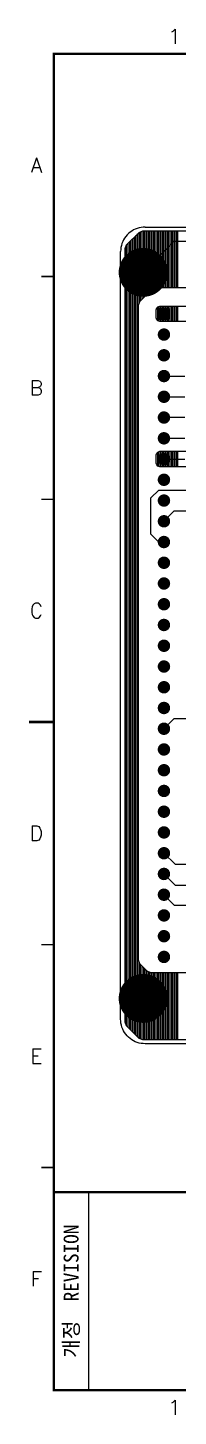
# Model space of a CAD drawing. Extents: x 295 to 953, y 10 to 290.
# Drawn here: x 486.7 to 517.1, y 9.8 to 290.2 of the extents above; entities that cross this region are included whole.
import ezdxf
from ezdxf.enums import TextEntityAlignment as Align

# ---------------------------------------------------------------- set-up
doc = ezdxf.new("R2010")
doc.units = 0
doc.header["$LTSCALE"] = 5
doc.header["$MEASUREMENT"] = 0
doc.linetypes.add('CENTER', pattern=[2, 1.25, -0.25, 0.25, -0.25])
doc.layers.get('0').update_dxf_attribs({"linetype": 'CONTINUOUS', "lineweight": 25})
doc.layers.add('2', color=2, linetype='CENTER', lineweight=13)
for name, color, linetype in [('DV-INT-A3_BOT', 7, 'CONTINUOUS'), ('SHEET', 3, 'CONTINUOUS'), ('문자', 4, 'CONTINUOUS'), ('테두리', 3, 'CONTINUOUS')]:
    doc.layers.add(name, color=color, linetype=linetype)
doc.styles.add('MARK', font='ARLRDBD.TTF')
doc.styles.get("Standard").update_dxf_attribs({"font": 'simplex.shx'})
doc.styles.add('굴림체', font='')
doc.styles.get('굴림체').set_extended_font_data('GulimChe')

# ---------------------------------------------------------------- blocks, each defined once
blk = doc.blocks.new('B')
at = {"layer": '문자'}
blk.add_hatch(color=256, dxfattribs=at).paths.add_polyline_path([(13.79, 10), (15.31, 6), (16.84, 10)])
at = {"color": 4, "const_width": 0.6}
blk.add_lwpolyline([(48.46, 10.32, 1), (49.06, 10.32, 1)], format="xyb", close=True, dxfattribs=at)
at = {"layer": '문자'}
for p, q in [((10.73, 2), (7.68, 10)), ((7.68, 10), (10.09, 10)), ((11.94, 5.16), (10.09, 10)), ((10.73, 10), (13.15, 10)), ((13.79, 2), (10.73, 10)), ((14.99, 5.16), (13.15, 10)), ((13.79, 10), (16.84, 10)), ((15.31, 6), (13.79, 10)), ((16.84, 10), (15.31, 6)), ((11.94, 5.16), (10.73, 2)), ((14.99, 5.16), (13.79, 2))]:
    blk.add_line(p, q, dxfattribs=at)
at = {"layer": '문자', "style": 'MARK', "oblique": 15}
blk.add_text('WOOJIN', height=6.5, dxfattribs=at).set_placement((36.4, 6), align=Align.MIDDLE_CENTER)
blk = doc.blocks.new('C')
blk.add_line((15, 285), (15, 285))
at = {"layer": '2'}
for p, q in [((252.83, 53.35), (252.83, 44.65)), ((269.53, 49), (248.48, 49))]:
    blk.add_line(p, q, dxfattribs=at)
at = {"layer": 'SHEET'}
for p, q in [((393.14, 60.3), (392.07, 56.28)), ((22, 55), (22, 15)), ((227, 55), (227, 15)), ((247, 55), (247, 22)), ((271, 55), (271, 15)), ((271, 55), (271, 15)), ((333, 55), (333, 15)), ((247, 48), (227, 48)), ((405, 45), (333, 45)), ((333, 43), (247, 43)), ((287, 43), (287, 15)), ((311, 43), (311, 15)), ((333, 36), (247, 36)), ((311, 29), (247, 29)), ((405, 29), (333, 29)), ((396, 29), (396, 15)), ((311, 22), (227, 22))]:
    blk.add_line(p, q, dxfattribs=at)
at = {"layer": 'SHEET', "color": 4}
for p, q in [((258.53, 50.9), (268.03, 51.85)), ((258.53, 50.9), (258.53, 47.1)), ((268.03, 51.85), (268.03, 46.15)), ((258.53, 47.1), (268.03, 46.15))]:
    blk.add_line(p, q, dxfattribs=at)
at = {"layer": 'SHEET'}
for points in [[(333, 55), (380.19, 55), (380.19, 63.49), (333, 63.49)], [(380.19, 55), (405, 55), (405, 63.49), (380.19, 63.49)]]:
    blk.add_lwpolyline(points, close=True, dxfattribs=at)
at = {"layer": 'SHEET', "color": 4}
for radius in [2.85, 1.9]:
    blk.add_circle((252.83, 49), radius, dxfattribs=at)
at = {"layer": 'SHEET'}
blk.add_circle((265.7, 39.32), 3.32, dxfattribs=at)
at = {"layer": '테두리'}
blk.add_line((405, 285), (405, 15), dxfattribs=at)
for points, const_width in [([(210, 290), (210, 285)], 0.5), ([(63.75, 287.5), (63.75, 285)], 0.3), ([(112.5, 287.5), (112.5, 285)], 0.3), ([(161.25, 287.5), (161.25, 285)], 0.3), ([(258.75, 287.5), (258.75, 285)], 0.3), ([(307.5, 287.5), (307.5, 285)], 0.3), ([(356.25, 287.5), (356.25, 285)], 0.3), ([(15, 285), (15, 15), (405, 15), (405, 285), (15, 285)], 0.5), ([(12.5, 240), (15, 240)], 0.3), ([(407.5, 240), (405, 240)], 0.3), ([(12.5, 195), (15, 195)], 0.3), ([(407.5, 195), (405, 195)], 0.3), ([(10, 150), (15, 150)], 0.5), ([(410, 150), (405, 150)], 0.5), ([(12.5, 105), (15, 105)], 0.3), ([(407.5, 105), (405, 105)], 0.3), ([(12.5, 60), (15, 60)], 0.3), ([(407.5, 60), (405, 60)], 0.3), ([(15, 55), (405, 55)], 0.5), ([(63.75, 12.5), (63.75, 15)], 0.3), ([(112.5, 12.5), (112.5, 15)], 0.3), ([(161.25, 12.5), (161.25, 15)], 0.3), ([(210, 10), (210, 15)], 0.5), ([(258.75, 12.5), (258.75, 15)], 0.3), ([(307.5, 12.5), (307.5, 15)], 0.3), ([(356.25, 12.5), (356.25, 15)], 0.3)]:
    blk.add_lwpolyline(points, dxfattribs=dict(at, const_width=const_width))
blk.add_blockref('B', (271, 43))
at = {"layer": '문자'}
for s, p in [('1', (39.38, 288.5)), ('2', (88.12, 288.5)), ('3', (136.88, 288.5)), ('4', (185.62, 288.5)), ('5', (234.38, 288.5)), ('6', (283.12, 288.5)), ('7', (331.88, 288.5)), ('8', (380.62, 288.5)), ('A', (11.5, 262.5)), ('A', (408.5, 262.5)), ('B', (11.5, 217.5)), ('B', (408.5, 217.5)), ('C', (11.5, 172.5)), ('C', (408.5, 172.5)), ('D', (11.5, 127.5)), ('D', (408.5, 127.5)), ('E', (11.5, 82.5)), ('E', (408.5, 82.5)), ('F', (11.5, 37.5)), ('F', (408.5, 37.5)), ('1', (39.38, 11.5)), ('2', (88.12, 11.5)), ('3', (136.88, 11.5)), ('4', (185.62, 11.5)), ('5', (234.38, 11.5)), ('6', (283.12, 11.5)), ('7', (331.88, 11.5)), ('8', (380.62, 11.5))]:
    blk.add_text(s, height=3, dxfattribs=at).set_placement(p, align=Align.MIDDLE)
at = {"layer": '문자', "style": '굴림체'}
for s, height, p in [('SUB-TITLE', 2, (339.77, 61.98)), ('SHEET', 2, (384.24, 61.74)), ('설계 MEMO', 2.5, (237, 51.5)), ('작성일', 2, (279, 41)), ('승   인', 2, (322, 41)), ('DIM.IN mm', 2.85, (259, 39.5)), ('DATE', 2, (279, 38)), ('APPROVED', 2, (322, 38)), ('척도 SCALE', 2.5, (259, 32.5)), ('작  성', 2, (279, 34)), ('DRAWN', 2, (279, 31)), ('설  계', 2, (279, 27)), ('DESIGNED', 2, (279, 24)), ('검  토', 2, (279, 20)), ('CHECKED', 2, (279, 17))]:
    blk.add_text(s, height=height, dxfattribs=at).set_placement(p, align=Align.MIDDLE_CENTER)
blk.add_text('개정  REVISION', height=3, rotation=90, dxfattribs=at).set_placement((18.5, 35), align=Align.MIDDLE_CENTER)
for s, p in [('TITLE', (333.95, 42.05)), ('DWG.NO.', (333.95, 26.15))]:
    blk.add_text(s, height=2, dxfattribs=at).set_placement(p)
at = {"layer": '문자', "style": '굴림체', "width": 0.75}
blk.add_text('공차 적용기준 : WMS C 40201', height=2.85, dxfattribs=at).set_placement((249, 18.5), align=Align.MIDDLE_CENTER)

msp = doc.modelspace()

# ---------------------------------------------------------------- linework, layer by layer
msp.add_line((491.98, 15), (491.98, 15))
msp.add_line((491.98, 15), (491.98, 15))
for points, const_width in [([(512.51, 240.84, -1), (507.56, 240.84, -1)], 4.95), ([(514.85, 228.27, -1), (513.6, 228.27, -1)], 1.26), ([(514.85, 224.08, -1), (513.6, 224.08, -1)], 1.26), ([(514.85, 219.89, -1), (513.6, 219.89, -1)], 1.26), ([(514.85, 215.7, -1), (513.6, 215.7, -1)], 1.26), ([(514.85, 211.51, -1), (513.6, 211.51, -1)], 1.26), ([(514.85, 207.31, -1), (513.6, 207.31, -1)], 1.26), ([(514.85, 203.12, -1), (513.6, 203.12, -1)], 1.26), ([(514.85, 198.93, -1), (513.6, 198.93, -1)], 1.26), ([(514.85, 194.74, -1), (513.6, 194.74, -1)], 1.26), ([(514.85, 190.55, -1), (513.6, 190.55, -1)], 1.26), ([(514.85, 186.36, -1), (513.6, 186.36, -1)], 1.26), ([(514.85, 182.17, -1), (513.6, 182.17, -1)], 1.26), ([(514.85, 177.98, -1), (513.6, 177.98, -1)], 1.26), ([(514.54, 178.4, -1), (513.91, 178.4, -1)], 0.629), ([(514.85, 173.79, -1), (513.6, 173.79, -1)], 1.26), ([(514.85, 169.6, -1), (513.6, 169.6, -1)], 1.26), ([(514.85, 165.4, -1), (513.6, 165.4, -1)], 1.26), ([(514.85, 161.21, -1), (513.6, 161.21, -1)], 1.26), ([(514.85, 157.02, -1), (513.6, 157.02, -1)], 1.26), ([(514.85, 152.83, -1), (513.6, 152.83, -1)], 1.26), ([(514.85, 148.64, -1), (513.6, 148.64, -1)], 1.26), ([(514.85, 144.45, -1), (513.6, 144.45, -1)], 1.26), ([(514.85, 140.26, -1), (513.6, 140.26, -1)], 1.26), ([(514.85, 136.07, -1), (513.6, 136.07, -1)], 1.26), ([(514.85, 131.88, -1), (513.6, 131.88, -1)], 1.26), ([(514.85, 127.69, -1), (513.6, 127.69, -1)], 1.26), ([(514.85, 123.49, -1), (513.6, 123.49, -1)], 1.26), ([(514.85, 119.3, -1), (513.6, 119.3, -1)], 1.26), ([(514.85, 115.11, -1), (513.6, 115.11, -1)], 1.26), ([(514.85, 110.92, -1), (513.6, 110.92, -1)], 1.26), ([(514.85, 106.73, -1), (513.6, 106.73, -1)], 1.26), ([(514.85, 102.54, -1), (513.6, 102.54, -1)], 1.26), ([(512.51, 94.16, -1), (507.56, 94.16, -1)], 4.95)]:
    msp.add_lwpolyline(points, format="xyb", close=True, dxfattribs=dict(const_width=const_width))
for points in [[(515.48, 233.09), (515.47, 233.2), (512.97, 233.09), (512.98, 233.2)], [(515.48, 231.83), (515.48, 233.09), (512.97, 231.83), (512.97, 233.09)], [(515.46, 233.23), (515.43, 233.34), (512.98, 233.23), (513.02, 233.34)], [(515.47, 233.2), (515.46, 233.23), (512.98, 233.2), (512.98, 233.23)], [(515.43, 233.34), (515.41, 233.37), (513.02, 233.34), (513.03, 233.37)], [(515.41, 233.37), (515.35, 233.47), (513.03, 233.37), (513.1, 233.47)], [(515.35, 233.47), (515.33, 233.49), (513.1, 233.47), (513.11, 233.49)], [(515.33, 233.49), (515.25, 233.57), (513.11, 233.49), (513.2, 233.57)], [(515.25, 233.57), (515.23, 233.59), (513.2, 233.57), (513.22, 233.59)], [(515.23, 233.59), (515.13, 233.65), (513.22, 233.59), (513.32, 233.65)], [(515.13, 233.65), (515.1, 233.66), (513.32, 233.65), (513.34, 233.66)], [(515.1, 233.66), (515, 233.7), (513.34, 233.66), (513.46, 233.7)], [(515, 233.7), (514.94, 233.71), (513.46, 233.7), (513.48, 233.71)], [(514.94, 233.71), (514.85, 233.72), (513.48, 233.71), (513.6, 233.72)], [(515.47, 231.72), (515.48, 231.83), (512.98, 231.72), (512.97, 231.83)], [(515.46, 231.69), (515.47, 231.72), (512.99, 231.69), (512.98, 231.72)], [(515.43, 231.58), (515.46, 231.69), (513.02, 231.58), (512.99, 231.69)], [(515.42, 231.55), (515.43, 231.58), (513.04, 231.55), (513.02, 231.58)], [(515.35, 231.45), (515.42, 231.55), (513.09, 231.45), (513.04, 231.55)], [(515.34, 231.43), (515.35, 231.45), (513.12, 231.43), (513.09, 231.45)], [(515.25, 231.35), (515.34, 231.43), (513.19, 231.35), (513.12, 231.43)], [(515.23, 231.33), (515.25, 231.35), (513.22, 231.33), (513.19, 231.35)], [(515.13, 231.27), (515.23, 231.33), (513.32, 231.27), (513.22, 231.33)], [(515.11, 231.26), (515.13, 231.27), (513.35, 231.26), (513.32, 231.27)], [(514.99, 231.22), (515.11, 231.26), (513.45, 231.22), (513.35, 231.26)], [(514.97, 231.21), (514.99, 231.22), (513.5, 231.21), (513.45, 231.22)], [(514.85, 231.2), (514.97, 231.21), (513.6, 231.2), (513.5, 231.21)]]:
    msp.add_solid(points)
at = {"layer": 'DV-INT-A3_BOT'}
for p, q in [((508.82, 249.73), (508.44, 249.58)), ((509.21, 249.84), (508.82, 249.73)), ((509.61, 249.93), (509.21, 249.84)), ((510.02, 249.98), (509.61, 249.93)), ((510.43, 250), (510.02, 249.98)), ((510.43, 250), (863.53, 250)), ((505.89, 247.04), (505.75, 246.66)), ((506.07, 247.41), (505.89, 247.04)), ((506.28, 247.76), (506.07, 247.41)), ((506.52, 248.09), (506.28, 247.76)), ((506.79, 248.4), (506.52, 248.09)), ((506.67, 246.39), (509.2, 248.91)), ((507.07, 248.69), (506.79, 248.4)), ((507.39, 248.96), (507.07, 248.69)), ((507.31, 87.98), (507.31, 247.02)), ((507.72, 249.19), (507.39, 248.96)), ((507.62, 87.66), (507.62, 247.33)), ((508.07, 249.4), (507.72, 249.19)), ((507.94, 87.35), (507.94, 247.65)), ((508.44, 249.58), (508.07, 249.4)), ((508.25, 87.03), (508.25, 247.96)), ((508.57, 86.72), (508.57, 248.28)), ((508.88, 86.4), (508.88, 248.59)), ((509.19, 234.63), (509.19, 248.91)), ((509.2, 248.91), (509.94, 249.22)), ((509.51, 235.08), (509.51, 249.04)), ((509.82, 235.39), (509.82, 249.17)), ((509.94, 249.22), (524.18, 249.22)), ((510.03, 240.84), (516.32, 247.13)), ((510.14, 235.7), (510.14, 249.22)), ((510.45, 236.02), (510.45, 249.22)), ((510.77, 236.33), (510.77, 249.22)), ((511.08, 236.65), (511.08, 249.22)), ((511.4, 236.96), (511.4, 249.22)), ((511.71, 237.28), (511.71, 249.22)), ((512.02, 237.47), (512.02, 249.22)), ((512.34, 237.6), (512.34, 249.22)), ((512.65, 237.69), (512.65, 249.22)), ((512.97, 237.69), (512.97, 249.22)), ((513.28, 237.7), (513.28, 249.22)), ((513.6, 237.7), (513.6, 249.22)), ((513.91, 237.7), (513.91, 249.22)), ((514.22, 237.7), (514.22, 249.22)), ((514.54, 237.7), (514.54, 249.22)), ((514.85, 237.7), (514.85, 249.22)), ((515.17, 237.7), (515.17, 249.22)), ((515.48, 237.7), (515.48, 249.22)), ((515.8, 237.7), (515.8, 249.22)), ((516.11, 237.7), (516.11, 249.22)), ((516.32, 247.13), (859.46, 247.13)), ((516.42, 237.7), (516.42, 249.22)), ((516.74, 237.7), (516.74, 249.22)), ((517.05, 237.7), (517.05, 249.22)), ((505.49, 245.46), (505.48, 245.05)), ((505.48, 89.95), (505.48, 245.05)), ((505.54, 245.86), (505.49, 245.46)), ((505.63, 246.26), (505.54, 245.86)), ((505.75, 246.66), (505.63, 246.26)), ((506.37, 245.65), (506.67, 246.39)), ((506.37, 89.35), (506.37, 245.65)), ((506.37, 243.46), (506.37, 245.65)), ((506.68, 88.6), (506.68, 246.39)), ((506.99, 88.29), (506.99, 246.71)), ((506.37, 239.27), (506.37, 243.46)), ((506.37, 164.36), (506.37, 239.27)), ((507.94, 238.75), (510.03, 240.84)), ((507.94, 96.25), (507.94, 238.75)), ((511.82, 237.39), (509.29, 234.86)), ((512.56, 237.69), (511.82, 237.39)), ((513.18, 237.7), (512.56, 237.69)), ((523.22, 237.7), (513.18, 237.7)), ((509.29, 234.86), (508.99, 234.12)), ((508.99, 234.12), (508.99, 105.68)), ((512.65, 233.29), (512.8, 233.66)), ((512.65, 231.63), (512.65, 233.29)), ((512.8, 233.66), (513.02, 233.88)), ((512.96, 231.09), (512.96, 233.82)), ((513.02, 233.88), (513.39, 234.03)), ((513.28, 230.93), (513.28, 233.98)), ((513.39, 234.03), (528.67, 234.03)), ((513.59, 230.88), (513.59, 234.03)), ((513.91, 230.88), (513.91, 234.03)), ((514.22, 230.88), (514.22, 234.03)), ((514.53, 230.88), (514.53, 234.03)), ((514.85, 230.88), (514.85, 234.03)), ((515.16, 230.88), (515.16, 234.03)), ((515.48, 230.88), (515.48, 234.03)), ((515.79, 230.88), (515.79, 234.03)), ((516.11, 230.88), (516.11, 234.03)), ((516.42, 230.88), (516.42, 234.03)), ((516.73, 230.88), (516.73, 234.03)), ((517.05, 230.88), (517.05, 234.03)), ((512.8, 231.26), (512.65, 231.63)), ((513.02, 231.04), (512.8, 231.26)), ((513.39, 230.88), (513.02, 231.04)), ((528.89, 230.89), (513.39, 230.88)), ((514.22, 219.89), (518.42, 219.89)), ((514.22, 215.7), (518.42, 215.7)), ((518.42, 211.51), (514.22, 211.51)), ((514.22, 207.31), (518.42, 207.31)), ((512.65, 203.95), (512.8, 204.32)), ((512.65, 202.29), (512.65, 203.95)), ((512.8, 201.92), (512.65, 202.29)), ((512.8, 204.32), (513.02, 204.54)), ((512.96, 201.76), (512.96, 204.49)), ((513.02, 204.54), (513.39, 204.69)), ((513.28, 201.6), (513.28, 204.64)), ((513.39, 204.69), (529.72, 204.69)), ((513.59, 201.55), (513.59, 204.69)), ((513.91, 201.55), (513.91, 204.69)), ((514.22, 201.55), (514.22, 204.69)), ((514.22, 203.12), (518.42, 203.12)), ((514.53, 201.55), (514.53, 204.69)), ((514.85, 201.55), (514.85, 204.69)), ((515.16, 201.55), (515.16, 204.69)), ((515.48, 201.55), (515.48, 204.69)), ((515.79, 201.55), (515.79, 204.69)), ((516.11, 201.55), (516.11, 204.69)), ((516.42, 201.55), (516.42, 204.69)), ((516.73, 201.55), (516.73, 204.69)), ((517.05, 201.55), (517.05, 204.69)), ((513.02, 201.7), (512.8, 201.92)), ((513.39, 201.55), (513.02, 201.7)), ((534.13, 201.55), (513.39, 201.55)), ((511.6, 195.27), (513.18, 196.84)), ((513.18, 196.84), (529.42, 196.84)), ((511.6, 187.93), (511.6, 195.27)), ((514.22, 190.55), (516.32, 192.65)), ((516.32, 192.65), (528.89, 192.65)), ((513.18, 186.36), (511.6, 187.93)), ((514.22, 186.36), (513.18, 186.36)), ((514.22, 177.98), (514.22, 178.4)), ((506.37, 127.16), (506.37, 164.36)), ((514.22, 148.64), (516.32, 150.74)), ((516.32, 150.74), (531.41, 150.74)), ((506.37, 91.54), (506.37, 127.16)), ((516.53, 121.19), (514.22, 123.49)), ((528.68, 121.19), (516.53, 121.19)), ((516.53, 117), (514.22, 119.3)), ((514.22, 115.11), (516.32, 113.02)), ((528.26, 117), (516.53, 117)), ((516.32, 113.02), (528.89, 113.02)), ((508.99, 105.68), (508.99, 101.92)), ((508.99, 101.92), (509.29, 101.18)), ((509.19, 86.09), (509.19, 101.42)), ((509.29, 101.18), (510.77, 99.7)), ((509.51, 85.95), (509.51, 100.97)), ((509.82, 85.82), (509.82, 100.65)), ((510.14, 85.78), (510.14, 100.34)), ((510.45, 85.78), (510.45, 100.02)), ((510.77, 85.78), (510.77, 99.71)), ((510.77, 99.7), (511.51, 99.4)), ((511.08, 85.78), (511.08, 99.57)), ((511.4, 85.78), (511.4, 99.44)), ((511.51, 99.4), (523.22, 99.39)), ((511.71, 85.78), (511.71, 99.4)), ((512.02, 85.78), (512.02, 99.4)), ((512.34, 85.78), (512.34, 99.4)), ((512.65, 85.78), (512.65, 99.4)), ((512.97, 85.78), (512.97, 99.4)), ((513.28, 85.78), (513.28, 99.4)), ((513.6, 85.78), (513.6, 99.4)), ((513.91, 85.78), (513.91, 99.4)), ((514.22, 85.78), (514.22, 99.4)), ((514.54, 85.78), (514.54, 99.4)), ((514.85, 85.78), (514.85, 99.4)), ((515.17, 85.78), (515.17, 99.4)), ((515.48, 85.78), (515.48, 99.4)), ((515.8, 85.78), (515.8, 99.4)), ((516.11, 85.78), (516.11, 99.4)), ((516.42, 85.78), (516.42, 99.4)), ((516.74, 85.78), (516.74, 99.4)), ((517.05, 85.78), (517.05, 99.4)), ((510.03, 94.16), (507.94, 96.25)), ((505.49, 89.54), (505.48, 89.95)), ((506.37, 89.35), (506.37, 91.54)), ((505.54, 89.13), (505.49, 89.54)), ((505.63, 88.73), (505.54, 89.13)), ((505.75, 88.34), (505.63, 88.73)), ((505.89, 87.96), (505.75, 88.34)), ((506.07, 87.59), (505.89, 87.96)), ((506.28, 87.24), (506.07, 87.59)), ((506.52, 86.91), (506.28, 87.24)), ((506.67, 88.61), (506.37, 89.35)), ((509.2, 86.08), (506.67, 88.61)), ((506.79, 86.6), (506.52, 86.91)), ((507.07, 86.31), (506.79, 86.6)), ((507.39, 86.04), (507.07, 86.31)), ((507.72, 85.8), (507.39, 86.04)), ((508.07, 85.6), (507.72, 85.8)), ((508.44, 85.41), (508.07, 85.6)), ((508.82, 85.26), (508.44, 85.41)), ((509.21, 85.15), (508.82, 85.26)), ((509.94, 85.78), (509.2, 86.08)), ((509.61, 85.07), (509.21, 85.15)), ((510.02, 85.02), (509.61, 85.07)), ((524.18, 85.78), (509.94, 85.78)), ((510.43, 85), (510.02, 85.02)), ((863.53, 85), (510.43, 85))]:
    msp.add_line(p, q, dxfattribs=at)

# ---------------------------------------------------------------- block references
msp.add_blockref('C', (476.98, 0))

doc.saveas('drawing.dxf')
